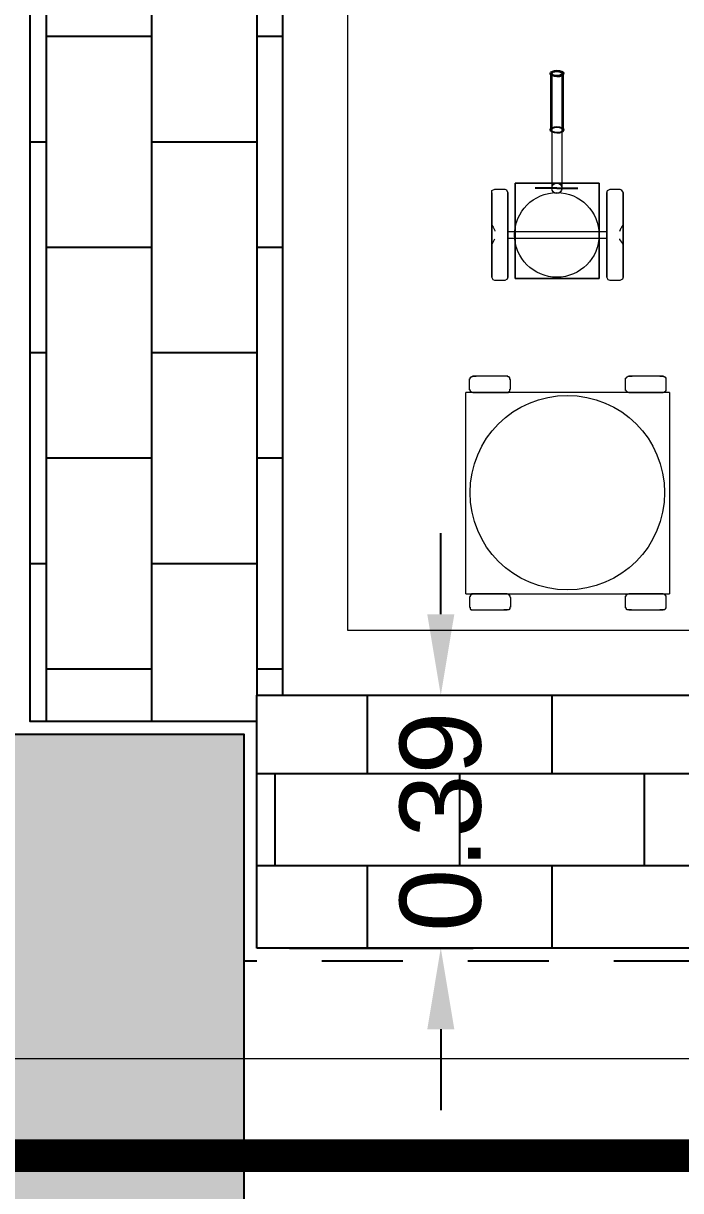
# Model space of a CAD drawing. Header units: metres. Extents: x -22 to 564, y 0 to 143.
# Drawn here: x 120.819 to 121.832, y 33.821 to 35.621 of the extents above; entities that cross this region are included whole.
import ezdxf
from ezdxf.enums import TextEntityAlignment as Align

# ---------------------------------------------------------------- set-up
doc = ezdxf.new("R2010")
doc.units = ezdxf.units.M
for name, pattern in [('EJES630', [6.3, 5.5, -0.4, 0, -0.4]), ('XREF 1N NEURO-ONCOLOGIA$0$DASHED2', [0.375, 0.25, -0.125]), ('XREF 1N NEURO-ONCOLOGIA$0$HIDDEN2', [0.1875, 0.125, -0.0625]), ('XREF 1N NEURO-ONCOLOGIA$0$PDF_IMPORT', [1, 0.8, -0.2])]:
    doc.linetypes.add(name, pattern=pattern)
doc.layers.add('EJES', color=11, linetype='EJES630', lineweight=0)
doc.layers.add('XREF 1N NEURO-ONCOLOGIA$0$MUROS DE TABLAROCA', color=150, linetype='Continuous', lineweight=13)
for name, color, linetype in [('XREF 1N NEURO-ONCOLOGIA$0$-CG-M-WALL', 7, 'Continuous'), ('XREF 1N NEURO-ONCOLOGIA$0$COLUMNAS', 6, 'Continuous'), ('XREF 1N NEURO-ONCOLOGIA$0$CONTRAVENTEOS', 6, 'XREF 1N NEURO-ONCOLOGIA$0$HIDDEN2'), ('XREF 1N NEURO-ONCOLOGIA$0$COTAS PAÑOS', 8, 'Continuous'), ('XREF 1N NEURO-ONCOLOGIA$0$HATCH', 7, 'Continuous'), ('XREF 1N NEURO-ONCOLOGIA$0$LOSA BLINDADA', 20, 'XREF 1N NEURO-ONCOLOGIA$0$DASHED2'), ('XREF 1N NEURO-ONCOLOGIA$0$MOBILIARIO', 161, 'Continuous'), ('XREF 1N NEURO-ONCOLOGIA$0$TABIQUES BLINDADOS', 30, 'Continuous'), ('XREF 1N NEURO-ONCOLOGIA$0$TEX-MOB', 4, 'Continuous')]:
    doc.layers.add(name, color=color, linetype=linetype)
doc.styles.add('XREF 1N NEURO-ONCOLOGIA$0$COTAS', font='arial.ttf')
doc.styles.add('XREF 1N NEURO-ONCOLOGIA$0$HANDLET', font='romans.shx')
doc.dimstyles.new('XREF 1N NEURO-ONCOLOGIA$0$50 FLECHAS', dxfattribs={"dimscale": 0.5, "dimtxt": 0.25, "dimasz": 0.25, "dimexe": 0.1, "dimexo": 0.1, "dimgap": 0.025, "dimtad": 0, "dimtih": 1, "dimtoh": 1, "dimzin": 1, "dimdsep": 46, "dimtxsty": 'XREF 1N NEURO-ONCOLOGIA$0$COTAS', "dimcen": 0.1, "dimclrd": 256, "dimclre": 256, "dimclrt": 7, "dimadec": 0, "dimazin": 1, "dimtfac": 1, "dimtofl": 0, "dimtmove": 2, "dimatfit": 3, "dimfxl": 1, "dimtolj": 1, "dimtzin": 1, "dimlwd": -1, "dimlwe": -1, "dimarcsym": 0})

# ---------------------------------------------------------------- blocks, each defined once
blk = doc.blocks.new('XREF 1N NEURO-ONCOLOGIA$0$C-1')
at = {"layer": 'XREF 1N NEURO-ONCOLOGIA$0$-CG-M-WALL', "true_color": 0x636466}
h = blk.add_hatch(color=251, dxfattribs=at)
h.dxf.hatch_style = 1
h.paths.add_polyline_path([(-0.5, -0.5), (-0.5, 0.5), (0.5, 0.5), (0.5, -0.5)])
blk.add_lwpolyline([(-0.5, -0.5), (-0.5, 0.5), (0.5, 0.5), (0.5, -0.5)], close=True)
blk = doc.blocks.new('XREF 1N NEURO-ONCOLOGIA$0$A$C159c7f6c')
at = {"lineweight": 9}
for points in [[(0.0562, -0.1028), (0.0562, -0.1039), (0.0562, -0.1028), (0.0562, -0.1007), (0.0551, -0.1007), (0.0551, -0.0996), (0.054, -0.0996), (0.054, -0.0986), (0.0519, -0.0986), (0.0519, -0.0975), (0.0509, -0.0975), (0.036, -0.0975), (0.036, -0.0986), (0.0329, -0.0986), (0.0329, -0.0996), (0.0318, -0.0996), (0.0318, -0.1081)], [(0.0318, -0.1028), (0.0318, -0.1505), (0.0318, -0.1515), (0.0318, -0.1505)], [(0.0562, -0.0922), (0.3667, -0.0922)], [(0.0562, -0.1558), (0.0562, -0.107), (0.0562, -0.106), (0.0562, -0.107)], [(0.3667, -0.106), (0.3667, -0.1007), (0.3677, -0.1007), (0.3677, -0.0996), (0.3688, -0.0996), (0.3688, -0.0986), (0.3709, -0.0986), (0.3709, -0.0975), (0.372, -0.0975), (0.3868, -0.0975), (0.3879, -0.0975), (0.3879, -0.0986), (0.39, -0.0986), (0.39, -0.0996), (0.391, -0.0996), (0.391, -0.1017), (0.3921, -0.1017), (0.3921, -0.1028), (0.3921, -0.1039), (0.3921, -0.1028)], [(0.3667, -0.1028), (0.3667, -0.1515), (0.3667, -0.1526), (0.3667, -0.1515)], [(0.3921, -0.1558), (0.3921, -0.1081), (0.3921, -0.107), (0.3921, -0.1081)], [(0.0562, -0.1515), (0.0562, -0.1558), (0.0562, -0.1579), (0.0551, -0.1579), (0.0551, -0.159), (0.054, -0.159), (0.054, -0.16), (0.0519, -0.16), (0.0509, -0.1611), (0.036, -0.1611), (0.036, -0.16), (0.0329, -0.16), (0.0329, -0.159), (0.0318, -0.159), (0.0318, -0.1558), (0.0318, -0.1547), (0.0318, -0.1558)], [(0.3667, -0.1558), (0.3667, -0.1547), (0.3667, -0.1558), (0.3667, -0.1579), (0.3677, -0.1579), (0.3677, -0.159), (0.3688, -0.159), (0.3688, -0.16), (0.372, -0.16), (0.372, -0.1611), (0.3868, -0.1611), (0.3868, -0.16), (0.39, -0.16), (0.39, -0.159), (0.391, -0.159), (0.391, -0.1568), (0.3921, -0.1568), (0.3921, -0.1558), (0.3921, -0.1505)], [(0.0318, -0.3476), (0.0318, -0.3402), (0.0329, -0.3402), (0.0329, -0.3391), (0.035, -0.3391), (0.035, -0.3381), (0.036, -0.3381), (0.0509, -0.3381), (0.053, -0.3381), (0.053, -0.3391), (0.0551, -0.3391), (0.0551, -0.3402), (0.0562, -0.3412), (0.0562, -0.3434), (0.0562, -0.3444), (0.0562, -0.3434)], [(0.3667, -0.3465), (0.3667, -0.3412), (0.3677, -0.3412), (0.3677, -0.3402), (0.3688, -0.3402), (0.3688, -0.3391), (0.3698, -0.3391), (0.3698, -0.3381), (0.372, -0.3381), (0.3868, -0.3381), (0.3889, -0.3381), (0.3889, -0.3391), (0.39, -0.3391), (0.39, -0.3402), (0.391, -0.3402), (0.391, -0.3412), (0.3921, -0.3423), (0.3921, -0.3434), (0.3921, -0.3444), (0.3921, -0.3434)], [(0.0318, -0.3434), (0.0318, -0.391), (0.0318, -0.3921), (0.0318, -0.391)], [(0.0562, -0.3963), (0.0562, -0.3465), (0.0562, -0.3455), (0.0562, -0.3465)], [(0.3667, -0.3434), (0.3667, -0.3921), (0.3667, -0.3932), (0.3667, -0.3921)], [(0.3921, -0.3963), (0.3921, -0.3487), (0.3921, -0.3476), (0.3921, -0.3487)], [(0.0562, -0.3921), (0.0562, -0.3963), (0.0562, -0.3985), (0.0551, -0.3985), (0.0551, -0.3995), (0.054, -0.3995), (0.054, -0.4006), (0.036, -0.4006), (0.0339, -0.4006), (0.0339, -0.3995), (0.0329, -0.3995), (0.0318, -0.3985), (0.0318, -0.3963), (0.0318, -0.3953), (0.0318, -0.3963)], [(0.3921, -0.391), (0.3921, -0.3963), (0.3921, -0.3974), (0.391, -0.3974), (0.391, -0.3995), (0.39, -0.3995), (0.39, -0.4006), (0.3868, -0.4006), (0.3688, -0.4006), (0.3688, -0.3995), (0.3677, -0.3995), (0.3677, -0.3985), (0.3667, -0.3974), (0.3667, -0.3963), (0.3667, -0.3953), (0.3667, -0.3963)], [(0.3667, -0.4059), (0.0562, -0.4059)]]:
    blk.add_lwpolyline(points, dxfattribs=at)
at = {"linetype": 'XREF 1N NEURO-ONCOLOGIA$0$PDF_IMPORT', "lineweight": 9, "ltscale": 3.958143}
for points in [[(0.0562, -0.0922), (0.0562, -0.4059)], [(0.3667, -0.4059), (0.3667, -0.0922)]]:
    blk.add_lwpolyline(points, dxfattribs=at)
at = {"lineweight": 9}
for points in [[(0.0562, -0.1049), (0.0562, -0.1039)], [(0.0562, -0.1049), (0.0562, -0.106)], [(0.3921, -0.1039), (0.3921, -0.1049)], [(0.3921, -0.106), (0.3921, -0.1049)], [(0.3921, -0.106), (0.3921, -0.107)], [(0.0318, -0.1526), (0.0318, -0.1515)], [(0.0318, -0.1526), (0.0318, -0.1537)], [(0.0318, -0.1547), (0.0318, -0.1537)], [(0.3667, -0.1537), (0.3667, -0.1526)], [(0.3667, -0.1537), (0.3667, -0.1547)], [(0.0562, -0.3444), (0.0562, -0.3455)], [(0.3921, -0.3444), (0.3921, -0.3455)], [(0.3921, -0.3465), (0.3921, -0.3455)], [(0.3921, -0.3465), (0.3921, -0.3476)], [(0.0318, -0.3932), (0.0318, -0.3921)], [(0.0318, -0.3932), (0.0318, -0.3942)], [(0.0318, -0.3953), (0.0318, -0.3942)], [(0.3667, -0.3942), (0.3667, -0.3932)], [(0.3667, -0.3942), (0.3667, -0.3953)]]:
    blk.add_lwpolyline(points, close=True, dxfattribs=at)
blk.add_circle((0.2125, -0.2485), 0.15, dxfattribs=at)
blk = doc.blocks.new('XREF 1N NEURO-ONCOLOGIA$0$A$Cefdff215')
at = {"rotation": 90}
blk.add_blockref('XREF 1N NEURO-ONCOLOGIA$0$A$C159c7f6c', (0, 0), dxfattribs=at)
blk = doc.blocks.new('XREF 1N NEURO-ONCOLOGIA$0$A$C8fda473c')
for q in [(0.1196, -0.6819), (0.1858, -0.6819)]:
    blk.add_line((0.1521, -0.6819), q)
at = {"lineweight": 9}
for p, q in [((0.1441, -0.6825), (0.1441, -0.7725)), ((0.16, -0.8589), (0.16, -0.6819)), ((0.1441, -0.7725), (0.1441, -0.8589))]:
    blk.add_line(p, q, dxfattribs=at)
for points in [[(0.0699, -0.6803), (0.0551, -0.6803), (0.053, -0.6793), (0.0498, -0.675), (0.0498, -0.5447), (0.0509, -0.5415), (0.0551, -0.5394), (0.0699, -0.5394), (0.0731, -0.5405), (0.0752, -0.5447), (0.0752, -0.675), (0.0742, -0.6782)], [(0.2321, -0.5394), (0.248, -0.5394), (0.2501, -0.5405), (0.2522, -0.5447), (0.2522, -0.6782), (0.248, -0.6803), (0.2321, -0.6803), (0.23, -0.6793), (0.2278, -0.675), (0.2278, -0.5447), (0.2289, -0.5415)], [(0.2162, -0.5426), (0.0869, -0.5426)], [(0.0869, -0.5426), (0.0869, -0.6899)], [(0.0752, -0.6051), (0.0752, -0.6146), (0.2278, -0.6146), (0.2278, -0.6051)], [(0.2162, -0.6899), (0.0869, -0.6899)]]:
    blk.add_lwpolyline(points, close=True, dxfattribs=at)
for points in [[(0.0498, -0.5447), (0.0498, -0.675)], [(0.0752, -0.675), (0.0752, -0.5447)], [(0.2162, -0.5426), (0.2162, -0.6899)], [(0.2162, -0.6899), (0.2162, -0.5426)], [(0.2278, -0.5447), (0.2278, -0.675)], [(0.2522, -0.675), (0.2522, -0.5447)], [(0.0498, -0.5945), (0.0519, -0.5987), (0.0551, -0.603), (0.0551, -0.604)], [(0.2278, -0.6051), (0.2278, -0.6146)], [(0.2522, -0.5945), (0.2501, -0.5987), (0.248, -0.604)], [(0.0551, -0.6157), (0.053, -0.621), (0.0519, -0.6221), (0.0498, -0.6252)], [(0.2522, -0.6252), (0.2501, -0.6221), (0.248, -0.6168), (0.248, -0.6157)], [(0.142, -0.7719), (0.142, -0.8588)], [(0.1621, -0.8588), (0.1621, -0.7719)]]:
    blk.add_lwpolyline(points, dxfattribs=at)
for centre, radius in [((0.1521, -0.6099), 0.0652), ((0.1521, -0.6099), 0.0652), ((0.1521, -0.6819), 0.00795)]:
    blk.add_circle(centre, radius, dxfattribs=at)
for centre, major_axis, ratio in [((0.152, -0.7719), (0.0101, -0.0001), 0.458519), ((0.152, -0.8588), (0.0101, -0.0001), 0.458519), ((0.152, -0.8588), (0.00795, 0), 0.466667)]:
    blk.add_ellipse(centre, major_axis=major_axis, ratio=ratio)
blk = doc.blocks.new('XREF 1N NEURO-ONCOLOGIA$0$A$Cbe53446a')
at = {"rotation": 180}
blk.add_blockref('XREF 1N NEURO-ONCOLOGIA$0$A$C8fda473c', (0.3845, 0), dxfattribs=at)
blk = doc.blocks.new('*D486')
at = {"layer": 'XREF 1N NEURO-ONCOLOGIA$0$COTAS PAÑOS', "transparency": 16777216}
for p, q in [((0.7439, 23.1876), (0.7439, 22.9042)), ((1.1339, 23.1876), (1.1339, 22.9042)), ((0.6189, 22.9542), (0.4939, 22.9542)), ((1.2589, 22.9542), (1.3839, 22.9542))]:
    blk.add_line(p, q, dxfattribs=at)
for points in [[(0.6189, 22.975), (0.6189, 22.9333), (0.7439, 22.9542)], [(1.2589, 22.975), (1.2589, 22.9333), (1.1339, 22.9542)]]:
    blk.add_solid(points, dxfattribs=at)
at = {"layer": 'XREF 1N NEURO-ONCOLOGIA$0$COTAS PAÑOS', "color": 7, "transparency": 16777216, "insert": (0.9389, 22.9542), "char_height": 0.125, "attachment_point": 5, "style": 'XREF 1N NEURO-ONCOLOGIA$0$COTAS'}
blk.add_mtext('\\A1;0.39', dxfattribs=at)
blk = doc.blocks.new('XREF 1N NEURO-ONCOLOGIA')
at = {"layer": 'XREF 1N NEURO-ONCOLOGIA$0$HATCH'}
h = blk.add_hatch(dxfattribs=at)
h.set_pattern_fill('AR-B816', color=256, scale=0.0008)
h.set_pattern_definition([(0, (0, 0.09), (0, 0.16256), []), (90, (0, 0.09), (-0.16256, 0.16256), [0.16256, -0.16256])])
h.paths.add_polyline_path([(6.9039, 23.2376), (6.9039, 23.5876), (1.0939, 23.5876), (1.0939, 23.2376), (1.1339, 23.2376), (1.1339, 23.1976), (6.7339, 23.1976), (6.7339, 23.2376)])
h = blk.add_hatch(dxfattribs=at)
h.set_pattern_fill('AR-B816', color=256, scale=0.0007, angle=90)
h.set_pattern_definition([(90, (0.04226, -0.01852), (-0.14224, 9e-18), []), (180, (0.04226, -0.01852), (-0.14224, -0.14224), [0.14224, -0.14224])])
h.paths.add_polyline_path([(0.7439, 23.2376), (1.1339, 23.2376), (1.1339, 16.9576), (0.7439, 16.9576)])
at = {"layer": 'XREF 1N NEURO-ONCOLOGIA$0$CONTRAVENTEOS', "elevation": 0}
blk.add_lwpolyline([(0.7239, 16.9376), (0.7239, 23.2576), (0.4239, 23.2576), (0.4239, 16.9376)], close=True, dxfattribs=at)
at = {"layer": 'XREF 1N NEURO-ONCOLOGIA$0$LOSA BLINDADA', "const_width": 0.05, "elevation": 0}
blk.add_lwpolyline([(0.4239, 23.9076), (7.5739, 23.9076), (7.5739, 16.2876), (0.4239, 16.2876)], close=True, dxfattribs=at)
at = {"layer": 'XREF 1N NEURO-ONCOLOGIA$0$MUROS DE TABLAROCA'}
blk.add_lwpolyline([(3.5888, 16.9676), (1.2339, 16.9676), (1.2339, 19.0276), (4.8539, 19.0276), (4.8539, 19.4876), (1.2339, 19.4876), (1.2339, 23.0976), (6.6339, 23.0976), (6.6339, 16.9676), (5.4868, 16.9676), (5.4868, 16.0876), (6.9239, 16.0876)], dxfattribs=at)
at = {"layer": 'XREF 1N NEURO-ONCOLOGIA$0$TABIQUES BLINDADOS', "elevation": 0}
blk.add_lwpolyline([(6.9039, 23.2376), (6.9039, 23.5876), (1.0939, 23.5876), (1.0939, 23.2376), (1.1339, 23.2376), (1.1339, 23.1976), (6.7339, 23.1976), (6.7339, 23.2376)], close=True, dxfattribs=at)
at = {"layer": 'XREF 1N NEURO-ONCOLOGIA$0$TABIQUES BLINDADOS'}
blk.add_lwpolyline([(0.7439, 23.2376), (1.1339, 23.2376), (1.1339, 16.9576), (0.7439, 16.9576)], close=True, dxfattribs=at)
at = {"layer": 'XREF 1N NEURO-ONCOLOGIA$0$COLUMNAS'}
blk.add_blockref('XREF 1N NEURO-ONCOLOGIA$0$C-1', (0.5739, 23.7576, 0), dxfattribs=at)
at = {"layer": 'XREF 1N NEURO-ONCOLOGIA$0$MOBILIARIO', "rotation": 270}
for name in ['XREF 1N NEURO-ONCOLOGIA$0$A$Cefdff215', 'XREF 1N NEURO-ONCOLOGIA$0$A$Cbe53446a']:
    blk.add_blockref(name, (1.2339, 23.0076), dxfattribs=at)
at = {"layer": 'XREF 1N NEURO-ONCOLOGIA$0$TEX-MOB', "style": 'XREF 1N NEURO-ONCOLOGIA$0$HANDLET'}
for p in [(1.7, 4.5847, 0), (1.7073, 2.0138, 0)]:
    blk.add_attdef('234', text='', height=0.075, rotation=180, dxfattribs=at).set_placement(p, align=Align.MIDDLE_CENTER)
at = {"layer": 'XREF 1N NEURO-ONCOLOGIA$0$COTAS PAÑOS'}
dim = blk.add_linear_dim(base=(1.1339, 22.9542), p1=(0.7439, 23.2376), p2=(1.1339, 23.2376), dimstyle='XREF 1N NEURO-ONCOLOGIA$0$50 FLECHAS', dxfattribs=at)
dim.commit()
dim.dimension.update_dxf_attribs({"geometry": '*D486', "text_midpoint": (0.9389, 22.9542)})

msp = doc.modelspace()

# ---------------------------------------------------------------- block references
at = {"rotation": 90}
msp.add_blockref('XREF 1N NEURO-ONCOLOGIA', (144.4169, 33.4511), dxfattribs=at)

# ---------------------------------------------------------------- next in the draw order: linework, layer by layer
at = {"layer": 'EJES'}
msp.add_line((80.8529, 34.025), (145.8292, 34.025), dxfattribs=at)

doc.saveas('drawing.dxf')
